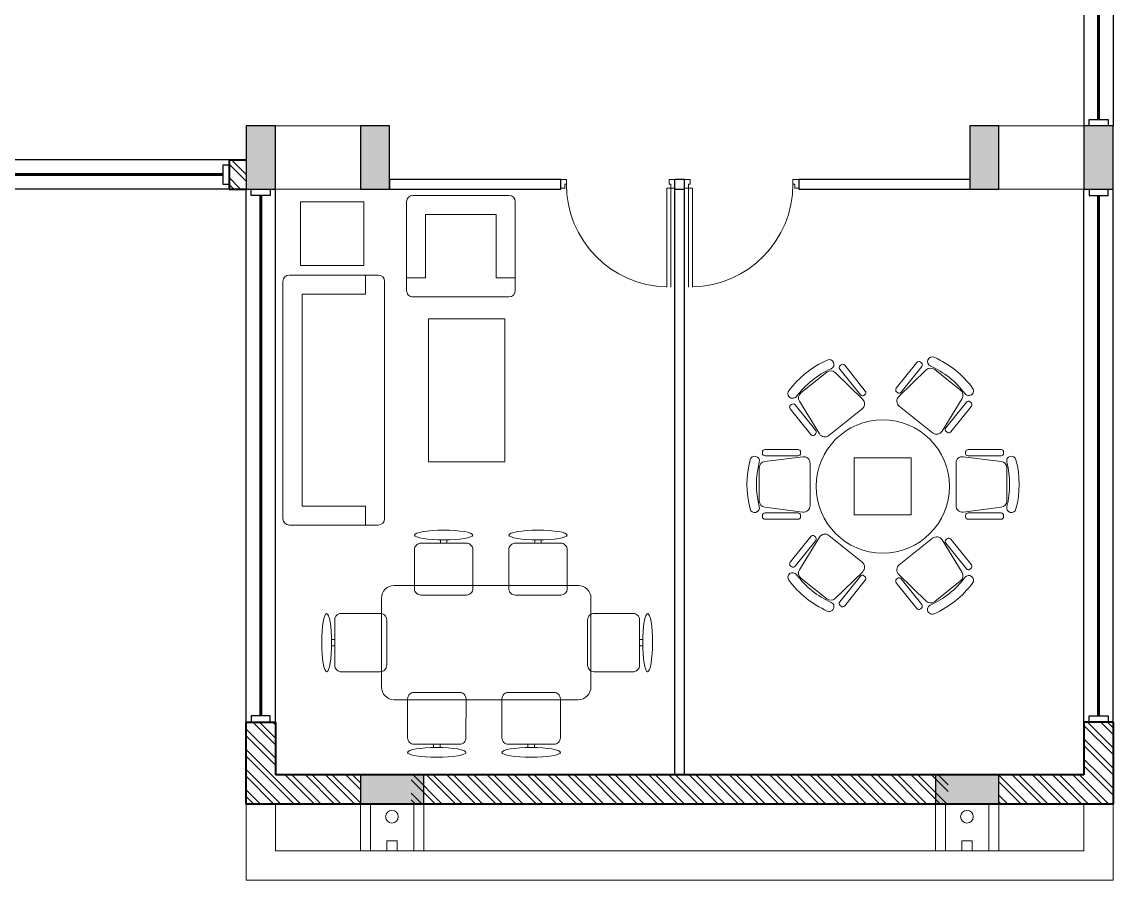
# Model space of a CAD drawing. Header units: inches. Extents: x 3461478 to 3553662, y 1119443 to 1186010.
# Drawn here: x 3494720 to 3503318, y 1159320 to 1166083 of the extents above; entities that cross this region are included whole.
import ezdxf

# ---------------------------------------------------------------- set-up
doc = ezdxf.new("R2010")
doc.units = ezdxf.units.IN
doc.header["$LTSCALE"] = 5
doc.header["$MEASUREMENT"] = 0
doc.linetypes.add('DASHED2', pattern=[0.375, 0.25, -0.125])
doc.layers.get('0').update_dxf_attribs({"lineweight": 13})
for name, color, linetype, lineweight in [('door', 3, 'Continuous', 9), ('furniture', 95, 'Continuous', 18), ('hatch', 8, 'Continuous', 9), ('S-Concrete', 6, 'Continuous', 30), ('steps', 25, 'Continuous', 9), ('wall', 1, 'Continuous', 40)]:
    doc.layers.add(name, color=color, linetype=linetype, lineweight=lineweight)
doc.layers.add('win', color=4, linetype='Continuous')
doc.layers.add('z', color=140, linetype='Continuous')

# ---------------------------------------------------------------- blocks, each defined once
blk = doc.blocks.new('CH2')
at = {"linetype": 'ByBlock'}
for points in [[(175, -97.2, 1), (193.7, -24.6, 0.127017), (-193.7, -24.6, 1), (-175, -97.2, -0.127017)], [(-255, -122.2), (-245, -122.2, -0.414214), (-225, -142.2), (-225, -402.2, -0.414214), (-245, -422.2), (-255, -422.2, -0.414214), (-275, -402.2), (-275, -142.2, -0.414214)], [(130.9, -97.2), (-130.9, -97.2, 0.378242), (-180.5, -141), (-218, -441, 0.451123), (-168.4, -497.2), (168.4, -497.2, 0.451123), (218, -441), (180.5, -141, 0.378242)], [(255, -122.2), (245, -122.2, 0.414214), (225, -142.2), (225, -402.2, 0.414214), (245, -422.2), (255, -422.2, 0.414214), (275, -402.2), (275, -142.2, 0.414214)]]:
    blk.add_lwpolyline(points, format="xyb", close=True, dxfattribs=at)
blk = doc.blocks.new('PLUNGE 3 SEATER')
for p, q in [((-935, 0), (935, 0)), ((-985, -50), (-985, -750)), ((985, -50), (985, -750)), ((-835, -150), (-835, -650)), ((-835, -150), (835, -150)), ((835, -150), (835, -650)), ((-835, -650), (-985, -650)), ((835, -650), (985, -650)), ((-935, -800), (935, -800))]:
    blk.add_line(p, q)
for centre, start, end in [((-935, -50), 90, 180), ((935, -50), 0, 90), ((-935, -750), 180, 270), ((935, -750), 270, 0)]:
    blk.add_arc(centre, 50, start, end)
blk = doc.blocks.new('plunge')
at = {"layer": 'furniture'}
for p, q in [((0, -378.3), (0, 378.3)), ((50, 428.3), (750, 428.3)), ((650, 278.3), (650, 428.3)), ((800, -378.3), (800, 378.3)), ((150, -278.3), (150, 278.3)), ((150, 278.3), (650, 278.3)), ((150, -278.3), (650, -278.3)), ((650, -278.3), (650, -428.3)), ((50, -428.3), (750, -428.3))]:
    blk.add_line(p, q, dxfattribs=at)
for centre, start, end in [((50, 378.3), 90, 180), ((750, 378.3), 0, 90), ((50, -378.3), 180, 270), ((750, -378.3), 270, 0)]:
    blk.add_arc(centre, 50, start, end, dxfattribs=at)
blk = doc.blocks.new('PISA CENTRE')
at = {"layer": 'furniture'}
blk.add_lwpolyline([(45, 0), (0, 0), (0, -24), (45, -24)], close=True, dxfattribs=at)
blk = doc.blocks.new('PISA')
at = {"layer": 'z'}
blk.add_blockref('PISA CENTRE', (0, 0), dxfattribs=at)
blk = doc.blocks.new('dfggd')
at = {"ltscale": 2}
for p, q in [((867.41, 1713.04), (867.41, 1714.04)), ((869.41, 1713.04), (869.41, 1714.04))]:
    blk.add_line(p, q, dxfattribs=at)
blk.add_lwpolyline([(859.4, 1699.05, 0.414214), (861.4, 1697.04), (875.4, 1697.03, 0.414214), (877.4, 1699.03), (877.41, 1711.03, 0.414214), (875.41, 1713.03), (861.41, 1713.04, 0.414214), (859.41, 1711.05)], format="xyb", close=True, dxfattribs=at)
blk.add_ellipse((868.41, 1715.54), major_axis=(9, -0.01), ratio=0.166667, dxfattribs=at)
blk = doc.blocks.new('INSIGHT1')
at = {"layer": 'furniture'}
for p, q in [((717.5, 0.1), (-732.5, 0)), ((-832.5, -100), (-832.5, -800)), ((817.5, -99.9), (817.5, -799.9)), ((717.5, -899.9), (-732.5, -900))]:
    blk.add_line(p, q, dxfattribs=at)
for centre, start, end in [((-732.5, -100), 90, 180), ((717.5, -99.9), 0, 90), ((-732.5, -800), 180, 270), ((717.5, -799.9), 270, 0)]:
    blk.add_arc(centre, 100, start, end, dxfattribs=at)
at = {"layer": 'furniture', "yscale": 25.55554929024975, "zscale": 25.55554929024975}
for p, xscale, rotation in [((42577.3, 21742.5), -25.55554929024975, 90), ((-42577.3, 21742.5), 25.55554929024975, 270), ((21795.9, 42526.3), 25.55554929024975, 180), ((22539.3, 42526.3), 25.55554929024975, 180)]:
    blk.add_blockref('dfggd', p, dxfattribs=dict(at, xscale=xscale, rotation=rotation))
blk = doc.blocks.new('TALK 1050DIA')
at = {"linetype": 'DASHED2'}
blk.add_lwpolyline([(153416.9, 84916), (153866.9, 84916), (153866.9, 84466), (153416.9, 84466)], close=True, dxfattribs=at)
blk.add_circle((153641.9, 84691), 525)
blk = doc.blocks.new('w6')
at = {"layer": 'win', "color": 2, "lineweight": 60}
blk.add_line((-503967.9, -64799.4), (-499867.9, -64799.4), dxfattribs=at)
at = {"layer": 'win'}
for points in [[(-504017.9, -64684.4), (-499817.9, -64684.4)], [(-504017.9, -64724.4), (-503967.9, -64724.4), (-503967.9, -64874.4), (-504017.9, -64874.4)], [(-499817.9, -64724.4), (-499867.9, -64724.4), (-499867.9, -64874.4), (-499817.9, -64874.4)], [(-504017.9, -64914.4), (-499817.9, -64914.4)]]:
    blk.add_lwpolyline(points, dxfattribs=at)
blk = doc.blocks.new('col 400 x 230')
at = {"layer": 'hatch'}
blk.add_hatch(color=256, dxfattribs=at).paths.add_polyline_path([(230, -500), (230, 0), (0, 0), (0, -500)])
at = {"layer": 'S-Concrete'}
blk.add_lwpolyline([(230, -500), (230, 0), (0, 0), (0, -500)], close=True, dxfattribs=at)
blk = doc.blocks.new('LIBRARY COLUMNS - 26.07.10')
at = {"layer": 'S-Concrete', "rotation": 270}
for p in [(225216.8, 230026.4), (225216.8, 229126.4), (225216.8, 224326.4), (225216.8, 223426.4)]:
    blk.add_blockref('col 400 x 230', p, dxfattribs=at)
at = {"layer": 'S-Concrete'}
for p in [(219871.8, 229126.4), (219871.8, 224596.4)]:
    blk.add_blockref('col 400 x 230', p, dxfattribs=at)
blk = doc.blocks.new('lib d3')
at = {"layer": 'door', "color": 5}
for p, q in [((-486822.7, -55922.8), (-486822.7, -55967.8)), ((-486755.2, -55922.8), (-486822.7, -55922.8)), ((-486822.7, -55967.8), (-486786.7, -55967.8)), ((-486786.7, -55954.3), (-486786.7, -55967.8)), ((-486755.2, -55954.3), (-486786.7, -55954.3)), ((-486755.2, -55922.8), (-486755.2, -55954.3)), ((-486822.7, -56777.8), (-486786.7, -56777.8)), ((-486822.7, -56822.8), (-486822.7, -56777.8)), ((-486755.2, -56822.8), (-486822.7, -56822.8)), ((-486786.7, -56791.3), (-486786.7, -56777.8)), ((-486755.2, -56791.3), (-486786.7, -56791.3)), ((-486755.2, -56759.8), (-486755.2, -56791.3)), ((-486755.2, -56822.8), (-486755.2, -56791.3))]:
    blk.add_line(p, q, dxfattribs=at)
at = {"layer": 'door', "color": 5, "lineweight": 18}
for p, q in [((-486755.2, -56759.8), (-485976.8, -56759.8)), ((-486755.2, -56791.3), (-485976.8, -56791.3))]:
    blk.add_line(p, q, dxfattribs=at)
at = {"layer": 'door'}
blk.add_arc((-486786.7, -56777.8), 810, 1.27334, 90, dxfattribs=at)

msp = doc.modelspace()

# ---------------------------------------------------------------- hatches: boundary and pattern name
at = {"layer": 'hatch'}
h = msp.add_hatch(dxfattribs=at)
h.set_pattern_fill('ANSI32', color=256, scale=300, angle=90, style=0)
h.set_pattern_definition([(135, (3439589.43, 1664497.5), (-79.549513, -79.549513), []), (135, (3439589.43, 1664550.53), (-79.549513, -79.549513), [])])
h.paths.add_polyline_path([(3496353, 1164994.6), (3496353, 1164879.6), (3496488, 1164879.6), (3496488, 1164994.6)])
h.paths.add_polyline_path([(3496353, 1164879.6), (3496353, 1164764.6), (3496488, 1164764.6), (3496488, 1164879.6)])
h = msp.add_hatch(dxfattribs=at)
h.set_pattern_fill('ANSI32', color=256, scale=300, angle=90, style=0)
h.set_pattern_definition([(135, (3439589.43, 1664582.5), (-79.549513, -79.549513), []), (135, (3439589.43, 1664635.53), (-79.549513, -79.549513), [])])
h.paths.add_polyline_path([(3496488, 1160564.6), (3496488, 1160149.6), (3496603, 1160149.6), (3496603, 1160564.6)])
h.paths.add_polyline_path([(3496603, 1160564.6), (3496603, 1160149.6), (3496718, 1160149.6), (3496718, 1160564.6)])
h.paths.add_polyline_path([(3503088, 1160564.6), (3503088, 1160149.6), (3503203, 1160149.6), (3503203, 1160564.6)])
h.paths.add_polyline_path([(3503203, 1160564.6), (3503203, 1160149.6), (3503318, 1160149.6), (3503318, 1160564.6)])
h.paths.add_polyline_path([(3502418, 1160149.6), (3502418, 1160034.6), (3503318, 1160034.6), (3503318, 1160149.6), (3503250.3, 1160149.6), (3503250.3, 1160147.2), (3503198.1, 1160147.2), (3503198.1, 1160149.6), (3503102.2, 1160149.6)])
h.paths.add_polyline_path([(3502418, 1160034.6), (3502418, 1159919.6), (3503318, 1159919.6), (3503318, 1160034.6)])
h.paths.add_polyline_path([(3496650.3, 1160149.6), (3496650.3, 1160147.2), (3496598.1, 1160147.2), (3496598.1, 1160149.6), (3496502.2, 1160149.6), (3496488, 1160149.6), (3496488, 1160034.6), (3497388, 1160034.6), (3497388, 1160149.6)])
h.paths.add_polyline_path([(3496488, 1160034.6), (3496488, 1159919.6), (3497388, 1159919.6), (3497388, 1160034.6)])
h.paths.add_polyline_path([(3497788, 1160149.6), (3497788, 1160034.6), (3502018, 1160034.6), (3502018, 1160149.6)])
h.paths.add_polyline_path([(3497788, 1160034.6), (3497788, 1159919.6), (3502018, 1159919.6), (3502018, 1160034.6)])

# ---------------------------------------------------------------- linework, layer by layer
at = {"layer": 'furniture'}
for p, q in [((3496718, 1165264.6), (3497388, 1165264.6)), ((3502418, 1165264.6), (3503088, 1165264.6)), ((3497388, 1164764.6), (3496718, 1164764.6)), ((3502418, 1164764.6), (3503088, 1164764.6))]:
    msp.add_line(p, q, dxfattribs=at)
msp.add_lwpolyline([(3496915.3, 1164163.8), (3497415.3, 1164163.8), (3497415.3, 1164663.8), (3496915.3, 1164663.8)], close=True, dxfattribs=at)
at = {"layer": 'steps'}
for p, q in [((3496488, 1159919.6), (3496488, 1159319.6)), ((3496718, 1159919.6), (3496718, 1159549.6)), ((3497388, 1159919.6), (3497388, 1159549.6)), ((3497468, 1159919.6), (3497468, 1159549.6)), ((3497808, 1159919.6), (3497808, 1159549.6)), ((3497888, 1159919.6), (3497888, 1159549.6)), ((3501918, 1159919.6), (3501918, 1159549.6)), ((3501998, 1159919.6), (3501998, 1159549.6)), ((3502338, 1159919.6), (3502338, 1159549.6)), ((3502418, 1159919.6), (3502418, 1159549.6)), ((3503088, 1159919.6), (3503088, 1159549.6)), ((3503318, 1159919.6), (3503318, 1159319.6)), ((3503088, 1159549.6), (3496718, 1159549.6)), ((3497676.3, 1159629.6), (3497596.3, 1159629.6)), ((3497596.3, 1159629.6), (3497596.3, 1159549.6)), ((3497676.3, 1159629.6), (3497676.3, 1159549.6)), ((3502206.3, 1159629.6), (3502126.3, 1159629.6)), ((3502126.3, 1159629.6), (3502126.3, 1159549.6)), ((3502206.3, 1159629.6), (3502206.3, 1159549.6)), ((3503318, 1159319.6), (3496488, 1159319.6))]:
    msp.add_line(p, q, dxfattribs=at)
for centre in [(3497636.3, 1159819.6), (3502166.3, 1159819.6)]:
    msp.add_circle(centre, 50, dxfattribs=at)
at = {"layer": 'wall'}
for p, q in [((3496353, 1164994.6), (3496488, 1164994.6)), ((3496353, 1164994.6), (3496353, 1164764.6)), ((3496353, 1164764.6), (3496488, 1164764.6)), ((3496488, 1159919.6), (3496488, 1160564.6)), ((3496488, 1160564.6), (3496718, 1160564.6)), ((3496718, 1160564.6), (3496718, 1160149.6)), ((3503088, 1160564.6), (3503088, 1160149.6)), ((3503318, 1160564.6), (3503088, 1160564.6)), ((3503318, 1160564.6), (3503318, 1159919.6)), ((3503088, 1160149.6), (3496718, 1160149.6)), ((3503318, 1159919.6), (3496488, 1159919.6))]:
    msp.add_line(p, q, dxfattribs=at)
at = {"layer": 'win'}
for p, q in [((3499865.5, 1160149.6), (3499865.5, 1164839.6)), ((3499940.5, 1160149.6), (3499940.5, 1164839.6))]:
    msp.add_line(p, q, dxfattribs=at)
for points in [[(3498965.5, 1164839.6), (3497618, 1164839.6), (3497618, 1164764.6), (3498965.5, 1164764.6), (3498965.5, 1164839.6)], [(3499940.5, 1164839.6), (3499865.5, 1164839.6)], [(3502188, 1164839.6), (3500840.5, 1164839.6)], [(3500840.5, 1164839.6), (3500840.5, 1164764.6), (3502188, 1164764.6)], [(3499865.5, 1164764.6), (3499940.5, 1164764.6)]]:
    msp.add_lwpolyline(points, dxfattribs=at)

# ---------------------------------------------------------------- block references
at = {"layer": 'furniture'}
for name, p, rotation in [('plunge', (3498179.8, 1164716), 269.9999999999999), ('PLUNGE 3 SEATER', (3496777.9, 1163102.8), 90), ('CH2', (3500899.2, 1163316.5), 38.66102153775665), ('CH2', (3500433, 1162438.3), 90), ('CH2', (3502074.8, 1161520.8), 218.6610215377566)]:
    msp.add_blockref(name, p, dxfattribs=dict(at, rotation=rotation))
at = {"layer": 'furniture', "xscale": 25, "yscale": 25, "zscale": 25, "rotation": 269.9999999999999}
msp.add_blockref('PISA', (3498525.3, 1163742.3), dxfattribs=at)
at = {"layer": 'furniture', "xscale": -1}
for p, rotation in [((3502074.8, 1163338), 321.3389784622433), ((3502577, 1162438.3), 270), ((3500899.2, 1161542.3), 141.3389784622433)]:
    msp.add_blockref('CH2', p, dxfattribs=dict(at, rotation=rotation))
at = {"layer": 'furniture'}
for name, p in [('TALK 1050DIA', (3347860.9, 1077731.3)), ('INSIGHT1', (3498386.3, 1161641.8))]:
    msp.add_blockref(name, p, dxfattribs=at)
at = {"layer": 'furniture', "xscale": -25.55554929024975, "yscale": 25.55554929024975, "zscale": 25.55554929024975}
for p in [(3520236.3, 1118197.5), (3520979.6, 1118197.5)]:
    msp.add_blockref('dfggd', p, dxfattribs=at)
at = {"layer": 'S-Concrete', "rotation": 90}
msp.add_blockref('LIBRARY COLUMNS - 26.07.10', (3726514.4, 940047.8), dxfattribs=at)
msp.add_blockref('LIBRARY COLUMNS - 26.07.10', (3726514.4, 940047.8), dxfattribs=at)
at = {"layer": 'win', "xscale": -1}
for name, p, rotation in [('w6', (3438403.6, 665446.7), 90), ('lib d3', (3443042.7, 678016.9), 90), ('w6', (3561402.4, 1664582.5), 270)]:
    msp.add_blockref(name, p, dxfattribs=dict(at, rotation=rotation))
msp.add_blockref('w6', (2992335.1, 1229679), dxfattribs=at)
at = {"layer": 'win'}
for name, p, rotation in [('lib d3', (3556763.3, 678016.9), 270), ('w6', (3438403.6, 1664582.5), 90)]:
    msp.add_blockref(name, p, dxfattribs=dict(at, rotation=rotation))

doc.saveas('drawing.dxf')
